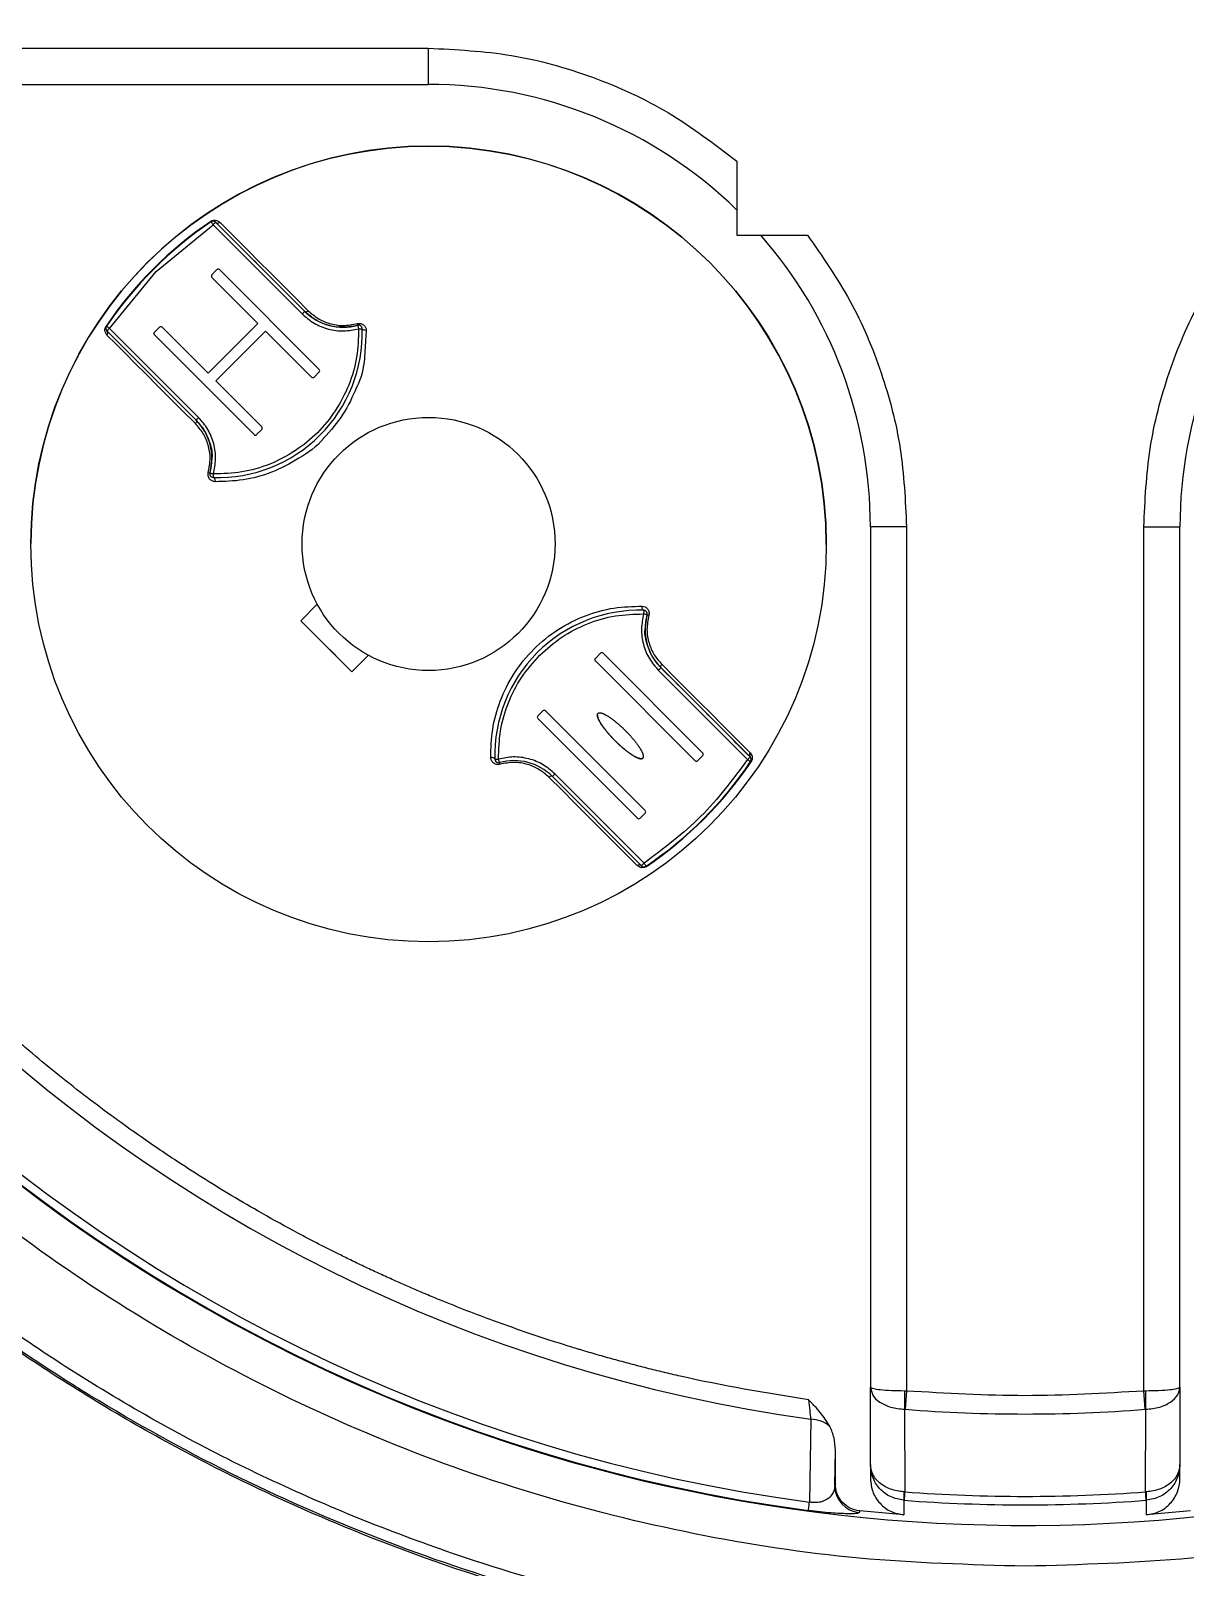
# Model space of a CAD drawing. Header units: millimetres. Extents: x 2160 to 4596, y 811 to 2534.
# Drawn here: x 2819.2 to 2883.1, y 2145.1 to 2230 of the extents above; entities that cross this region are included whole.
import ezdxf

# ---------------------------------------------------------------- set-up
doc = ezdxf.new("R2010")
doc.units = ezdxf.units.MM

msp = doc.modelspace()

# ---------------------------------------------------------------- linework, layer by layer
at = {"color": 7, "linetype": 'Continuous', "lineweight": 25}
for p, q in [((2790.49, 2229.085), (2841.181, 2229.085)), ((2841.181, 2229.085), (2841.181, 2227.085)), ((2790.691, 2227.085), (2841.181, 2227.085)), ((2858.263, 2222.833), (2858.263, 2218.747)), ((2829.171, 2219.485), (2829.157, 2219.505)), ((2829.171, 2219.485), (2829.171, 2219.485)), ((2829.424, 2219.461), (2834.357, 2214.528)), ((2829.424, 2219.461), (2829.424, 2219.461)), ((2826.144, 2216.73), (2829.283, 2219.319)), ((2829.283, 2219.319), (2834.215, 2214.387)), ((2858.263, 2218.747), (2862.164, 2218.747)), ((2823.555, 2213.592), (2826.144, 2216.73)), ((2829.22, 2216.554), (2829.503, 2216.837)), ((2831.766, 2213.867), (2829.22, 2216.412)), ((2829.22, 2216.412), (2829.22, 2216.412)), ((2831.766, 2213.867), (2829.22, 2216.412)), ((2829.644, 2216.837), (2835.16, 2211.321)), ((2834.357, 2214.528), (2834.357, 2214.528)), ((2823.355, 2213.592), (2823.355, 2213.592)), ((2823.389, 2213.704), (2823.369, 2213.718)), ((2823.389, 2213.704), (2823.389, 2213.704)), ((2828.488, 2208.659), (2823.555, 2213.592)), ((2826.038, 2213.372), (2826.321, 2213.655)), ((2826.462, 2213.655), (2829.008, 2211.109)), ((2829.008, 2211.109), (2831.766, 2213.867)), ((2831.766, 2213.867), (2831.766, 2213.867)), ((2837.763, 2213.482), (2837.662, 2211.971)), ((2823.418, 2213.215), (2823.319, 2213.393)), ((2828.346, 2208.518), (2823.414, 2213.45)), ((2831.554, 2207.715), (2826.038, 2213.23)), ((2826.038, 2213.23), (2826.038, 2213.23)), ((2831.554, 2207.715), (2826.038, 2213.23)), ((2832.19, 2213.442), (2829.432, 2210.685)), ((2832.19, 2213.442), (2829.432, 2210.685)), ((2834.736, 2210.897), (2832.19, 2213.442)), ((2832.19, 2213.442), (2832.19, 2213.442)), ((2834.736, 2210.897), (2832.19, 2213.442)), ((2837.538, 2213.328), (2837.538, 2213.328)), ((2835.16, 2211.18), (2834.877, 2210.897)), ((2835.16, 2211.18), (2834.877, 2210.897)), ((2835.16, 2211.18), (2835.16, 2211.18)), ((2829.432, 2210.685), (2831.978, 2208.139)), ((2829.432, 2210.685), (2829.432, 2210.685)), ((2834.736, 2210.897), (2834.736, 2210.897)), ((2834.877, 2210.897), (2834.877, 2210.897)), ((2831.554, 2207.715), (2831.554, 2207.715)), ((2831.978, 2207.998), (2831.695, 2207.715)), ((2831.978, 2207.998), (2831.695, 2207.715)), ((2831.695, 2207.715), (2831.695, 2207.715)), ((2831.978, 2207.998), (2831.978, 2207.998)), ((2829.223, 2206.394), (2829.115, 2205.593)), ((2829.108, 2205.54), (2829.108, 2205.54)), ((2829.302, 2205.34), (2829.308, 2205.54)), ((2865.645, 2202.621), (2865.645, 2155.044)), ((2867.645, 2202.621), (2867.645, 2154.844)), ((2880.767, 2154.844), (2880.767, 2202.621)), ((2882.767, 2155.044), (2882.767, 2202.621)), ((2819.206, 2201.693), (2819.206, 2201.693)), ((2863.206, 2201.646), (2863.206, 2201.646)), ((2834.134, 2197.426), (2835.048, 2198.34)), ((2835.048, 2198.34), (2835.048, 2198.34)), ((2834.134, 2197.426), (2836.963, 2194.598)), ((2853.109, 2197.998), (2853.103, 2197.798)), ((2853.188, 2196.945), (2853.296, 2197.745)), ((2853.303, 2197.798), (2853.303, 2197.798)), ((2850.433, 2195.34), (2850.716, 2195.623)), ((2850.858, 2195.623), (2856.373, 2190.108)), ((2837.876, 2195.511), (2836.963, 2194.598)), ((2836.963, 2194.598), (2837.876, 2195.511)), ((2837.876, 2195.511), (2837.876, 2195.511)), ((2855.949, 2189.684), (2850.433, 2195.199)), ((2850.433, 2195.199), (2850.433, 2195.199)), ((2855.949, 2189.684), (2850.433, 2195.199)), ((2854.065, 2194.82), (2858.997, 2189.888)), ((2854.065, 2194.82), (2854.065, 2194.82)), ((2836.963, 2194.598), (2836.963, 2194.598)), ((2853.923, 2194.679), (2858.856, 2189.746)), ((2847.251, 2192.158), (2847.534, 2192.441)), ((2847.676, 2192.441), (2853.191, 2186.926)), ((2852.767, 2186.502), (2847.251, 2192.017)), ((2847.251, 2192.017), (2847.251, 2192.017)), ((2852.767, 2186.502), (2847.251, 2192.017)), ((2844.873, 2190.01), (2844.873, 2190.01)), ((2855.949, 2189.684), (2855.949, 2189.684)), ((2856.373, 2189.966), (2856.09, 2189.684)), ((2856.373, 2189.966), (2856.09, 2189.684)), ((2856.09, 2189.684), (2856.09, 2189.684)), ((2856.373, 2189.966), (2856.373, 2189.966)), ((2858.994, 2190.123), (2859.1, 2189.932)), ((2858.997, 2189.888), (2858.997, 2189.888)), ((2859.056, 2189.746), (2859.056, 2189.746)), ((2853.128, 2184.019), (2848.196, 2188.951)), ((2859.042, 2189.621), (2859.022, 2189.634)), ((2852.987, 2183.877), (2848.054, 2188.81)), ((2852.767, 2186.502), (2852.767, 2186.502)), ((2853.191, 2186.784), (2852.908, 2186.502)), ((2853.191, 2186.784), (2852.908, 2186.502)), ((2852.908, 2186.502), (2852.908, 2186.502)), ((2853.191, 2186.784), (2853.191, 2186.784)), ((2852.929, 2183.783), (2852.751, 2183.881)), ((2853.24, 2183.853), (2853.254, 2183.833)), ((2865.645, 2155.044), (2865.7, 2154.998)), ((2865.645, 2155.044), (2865.712, 2154.822)), ((2865.645, 2150.764), (2865.645, 2155.044)), ((2867.537, 2154.845), (2867.645, 2154.844)), ((2867.645, 2154.844), (2867.565, 2153.814)), ((2880.767, 2154.844), (2880.875, 2154.845)), ((2880.847, 2153.814), (2880.767, 2154.844)), ((2882.767, 2155.044), (2882.767, 2150.764)), ((2862.359, 2153.271), (2862.277, 2148.684)), ((2867.565, 2153.814), (2867.537, 2153.816)), ((2867.537, 2153.816), (2867.543, 2149.246)), ((2880.875, 2153.816), (2880.847, 2153.814)), ((2880.869, 2149.246), (2880.875, 2153.816)), ((2863.674, 2149.594), (2863.706, 2151.558)), ((2863.706, 2149.688), (2863.706, 2151.558)), ((2865.645, 2150.764), (2865.645, 2149.979)), ((2882.767, 2149.979), (2882.767, 2150.764)), ((2867.543, 2149.246), (2867.497, 2149.249)), ((2880.915, 2149.249), (2880.869, 2149.246)), ((2865.054, 2148.195), (2865.023, 2148.103)), ((2867.498, 2147.981), (2865.054, 2148.195)), ((2867.497, 2148.783), (2867.508, 2148.782)), ((2867.497, 2148.783), (2867.498, 2147.981)), ((2880.903, 2148.782), (2880.915, 2148.783)), ((2880.914, 2147.981), (2880.915, 2148.783)), ((2883.358, 2148.195), (2880.914, 2147.981))]:
    msp.add_line(p, q, dxfattribs=at)
at = {"color": 7, "linetype": 'Continuous', "lineweight": 25, "flags": 128}
for points in [[(2829.171, 2219.485), (2829.173, 2219.482), (2829.179, 2219.473), (2829.19, 2219.457), (2829.204, 2219.437), (2829.221, 2219.412), (2829.24, 2219.383), (2829.261, 2219.352), (2829.283, 2219.319)], [(2829.424, 2219.461), (2829.421, 2219.458), (2829.413, 2219.45), (2829.4, 2219.437), (2829.383, 2219.419), (2829.361, 2219.398), (2829.337, 2219.374), (2829.31, 2219.347), (2829.283, 2219.319)], [(2829.66, 2219.457), (2830.142, 2218.975), (2830.665, 2218.452), (2831.226, 2217.891), (2831.824, 2217.293), (2832.458, 2216.659), (2833.125, 2215.992), (2833.824, 2215.293), (2834.552, 2214.564)], [(2834.357, 2214.528), (2834.354, 2214.526), (2834.346, 2214.518), (2834.333, 2214.504), (2834.315, 2214.487), (2834.294, 2214.465), (2834.269, 2214.441), (2834.243, 2214.414), (2834.215, 2214.387)], [(2834.357, 2214.528), (2834.373, 2214.516), (2834.393, 2214.509), (2834.416, 2214.507), (2834.441, 2214.509), (2834.469, 2214.516), (2834.497, 2214.528), (2834.525, 2214.545), (2834.552, 2214.564)], [(2823.389, 2213.704), (2823.393, 2213.702), (2823.402, 2213.695), (2823.417, 2213.685), (2823.438, 2213.671), (2823.463, 2213.654), (2823.492, 2213.635), (2823.523, 2213.614), (2823.555, 2213.592)], [(2823.414, 2213.45), (2823.416, 2213.453), (2823.424, 2213.461), (2823.438, 2213.474), (2823.455, 2213.492), (2823.477, 2213.513), (2823.501, 2213.538), (2823.528, 2213.564), (2823.555, 2213.592)], [(2837.281, 2213.759), (2837.282, 2213.755), (2837.285, 2213.744), (2837.29, 2213.727), (2837.297, 2213.703), (2837.305, 2213.674), (2837.314, 2213.64), (2837.324, 2213.604), (2837.335, 2213.566)], [(2837.335, 2213.566), (2837.374, 2213.568), (2837.411, 2213.569), (2837.446, 2213.57), (2837.476, 2213.571), (2837.501, 2213.571), (2837.52, 2213.572), (2837.531, 2213.572), (2837.535, 2213.572)], [(2837.763, 2213.482), (2837.72, 2213.48), (2837.679, 2213.483), (2837.64, 2213.49), (2837.605, 2213.501), (2837.576, 2213.515), (2837.554, 2213.533), (2837.54, 2213.552), (2837.535, 2213.572)], [(2828.31, 2208.322), (2827.581, 2209.051), (2826.882, 2209.75), (2826.215, 2210.417), (2825.582, 2211.051), (2824.983, 2211.649), (2824.422, 2212.21), (2823.9, 2212.733), (2823.418, 2213.215)], [(2828.346, 2208.518), (2828.358, 2208.502), (2828.365, 2208.482), (2828.368, 2208.459), (2828.365, 2208.433), (2828.358, 2208.406), (2828.346, 2208.378), (2828.33, 2208.35), (2828.31, 2208.322)], [(2828.346, 2208.518), (2828.349, 2208.521), (2828.357, 2208.529), (2828.37, 2208.542), (2828.388, 2208.559), (2828.409, 2208.581), (2828.434, 2208.605), (2828.46, 2208.632), (2828.488, 2208.659)], [(2829.115, 2205.593), (2829.119, 2205.592), (2829.13, 2205.589), (2829.148, 2205.584), (2829.172, 2205.578), (2829.201, 2205.569), (2829.234, 2205.56), (2829.271, 2205.55), (2829.308, 2205.54)], [(2829.302, 2205.34), (2829.323, 2205.335), (2829.342, 2205.321), (2829.359, 2205.299), (2829.374, 2205.27), (2829.385, 2205.235), (2829.392, 2205.196), (2829.394, 2205.154), (2829.393, 2205.112)], [(2867.645, 2202.621), (2867.255, 2202.621), (2866.88, 2202.621), (2866.534, 2202.621), (2866.231, 2202.621), (2865.982, 2202.621), (2865.797, 2202.621), (2865.683, 2202.621), (2865.645, 2202.621)], [(2880.767, 2202.621), (2881.157, 2202.621), (2881.532, 2202.621), (2881.878, 2202.621), (2882.181, 2202.621), (2882.43, 2202.621), (2882.615, 2202.621), (2882.728, 2202.621), (2882.767, 2202.621)], [(2853.109, 2197.998), (2853.088, 2198.003), (2853.069, 2198.017), (2853.052, 2198.039), (2853.037, 2198.068), (2853.026, 2198.103), (2853.019, 2198.142), (2853.017, 2198.184), (2853.018, 2198.226)], [(2836.963, 2194.598), (2836.61, 2194.951), (2836.256, 2195.304), (2835.903, 2195.658), (2835.549, 2196.012), (2835.195, 2196.366), (2834.841, 2196.72), (2834.487, 2197.073), (2834.134, 2197.426)], [(2853.296, 2197.745), (2853.292, 2197.746), (2853.281, 2197.749), (2853.263, 2197.754), (2853.239, 2197.761), (2853.21, 2197.769), (2853.177, 2197.778), (2853.141, 2197.788), (2853.103, 2197.798)], [(2854.065, 2194.82), (2854.062, 2194.818), (2854.054, 2194.81), (2854.041, 2194.796), (2854.023, 2194.779), (2854.002, 2194.757), (2853.977, 2194.733), (2853.951, 2194.706), (2853.923, 2194.679)], [(2854.065, 2194.82), (2854.053, 2194.836), (2854.046, 2194.856), (2854.043, 2194.879), (2854.046, 2194.905), (2854.053, 2194.932), (2854.065, 2194.96), (2854.081, 2194.989), (2854.101, 2195.016)], [(2854.101, 2195.016), (2854.83, 2194.287), (2855.529, 2193.588), (2856.196, 2192.921), (2856.829, 2192.287), (2857.428, 2191.689), (2857.989, 2191.128), (2858.511, 2190.606), (2858.994, 2190.123)], [(2844.876, 2189.766), (2844.871, 2189.786), (2844.857, 2189.806), (2844.835, 2189.823), (2844.806, 2189.837), (2844.771, 2189.848), (2844.732, 2189.855), (2844.691, 2189.858), (2844.648, 2189.856)], [(2844.876, 2189.766), (2844.88, 2189.766), (2844.891, 2189.766), (2844.91, 2189.767), (2844.935, 2189.768), (2844.965, 2189.768), (2845, 2189.769), (2845.037, 2189.771), (2845.076, 2189.772)], [(2845.13, 2189.579), (2845.129, 2189.583), (2845.126, 2189.594), (2845.121, 2189.611), (2845.114, 2189.635), (2845.106, 2189.665), (2845.097, 2189.698), (2845.087, 2189.734), (2845.076, 2189.772)], [(2858.997, 2189.888), (2858.995, 2189.885), (2858.987, 2189.877), (2858.974, 2189.864), (2858.956, 2189.846), (2858.934, 2189.825), (2858.91, 2189.8), (2858.884, 2189.774), (2858.856, 2189.746)], [(2858.856, 2189.746), (2858.888, 2189.724), (2858.919, 2189.703), (2858.948, 2189.684), (2858.973, 2189.667), (2858.994, 2189.653), (2859.009, 2189.643), (2859.018, 2189.636), (2859.022, 2189.634)], [(2848.054, 2188.81), (2848.038, 2188.822), (2848.018, 2188.829), (2847.995, 2188.832), (2847.97, 2188.829), (2847.942, 2188.822), (2847.914, 2188.81), (2847.886, 2188.794), (2847.859, 2188.774)], [(2848.054, 2188.81), (2848.057, 2188.813), (2848.065, 2188.821), (2848.078, 2188.834), (2848.096, 2188.851), (2848.117, 2188.873), (2848.142, 2188.897), (2848.168, 2188.924), (2848.196, 2188.951)], [(2852.751, 2183.881), (2852.269, 2184.363), (2851.747, 2184.886), (2851.185, 2185.447), (2850.587, 2186.045), (2849.954, 2186.679), (2849.286, 2187.346), (2848.587, 2188.045), (2847.859, 2188.774)], [(2852.987, 2183.877), (2852.99, 2183.88), (2852.998, 2183.888), (2853.011, 2183.901), (2853.028, 2183.919), (2853.05, 2183.94), (2853.074, 2183.965), (2853.101, 2183.991), (2853.128, 2184.019)], [(2853.24, 2183.853), (2853.238, 2183.856), (2853.232, 2183.866), (2853.221, 2183.881), (2853.208, 2183.902), (2853.191, 2183.927), (2853.171, 2183.955), (2853.15, 2183.986), (2853.128, 2184.019)], [(2863.706, 2149.688), (2863.688, 2149.635), (2863.674, 2149.594)], [(2867.543, 2149.246), (2867.536, 2149.148), (2867.529, 2149.06), (2867.523, 2148.983), (2867.519, 2148.918), (2867.515, 2148.864), (2867.512, 2148.824), (2867.51, 2148.796), (2867.508, 2148.782)], [(2880.903, 2148.782), (2880.902, 2148.796), (2880.9, 2148.824), (2880.897, 2148.864), (2880.893, 2148.918), (2880.889, 2148.983), (2880.883, 2149.06), (2880.876, 2149.148), (2880.869, 2149.246)], [(2862.216, 2148.223), (2862.218, 2148.237), (2862.222, 2148.264), (2862.227, 2148.304), (2862.234, 2148.357), (2862.243, 2148.422), (2862.253, 2148.499), (2862.265, 2148.586), (2862.277, 2148.684)]]:
    msp.add_lwpolyline(points, dxfattribs=at)
at = {"color": 7, "linetype": 'Continuous', "lineweight": 25}
for radius in [22, 7]:
    msp.add_circle((2841.206, 2201.669), radius, dxfattribs=at)
for centre, radius, start, end in [((2874.206, 2238.875), 91.48, 295.79271, 180), ((2874.206, 2238.874), 90.341, 353.64897, 186.35103), ((2874.206, 2238.874), 89.875, 353.64897, 186.35103), ((2874.206, 2238.874), 85.319, 353.33017, 186.66983), ((2874.206, 2238.875), 91.48, 180, 290.22656), ((2841.181, 2202.621), 24.464, 45.7131, 90), ((2874.206, 2238.875), 91.441, 188.79238, 262.46584), ((2874.206, 2238.875), 90.976, 188.79238, 262.46584), ((2874.206, 2238.874), 86.42, 189.2043, 262.12076), ((2841.206, 2201.669), 22, 359.93876, 179.93876), ((2841.206, 2201.669), 21.524, 124.039, 145.96101), ((2841.206, 2201.669), 21.5, 124.039, 145.96101), ((2841.206, 2201.669), 21.5, 124.039, 145.96101), ((2829.283, 2219.319), 0.2, 45, 124.039), ((2829.544, 2219.597), 0.182, 228.62275, 309.53632), ((2841.181, 2202.621), 24.464, 0, 41.23805), ((2907.231, 2202.621), 24.464, 138.76195, 180), ((2829.574, 2216.766), 0.1, 45, 135), ((2829.291, 2216.483), 0.1, 135, 225), ((2829.291, 2216.483), 0.1, 179.93876, 225), ((2836.478, 2216.65), 3, 225, 285.53097), ((2823.555, 2213.592), 0.2, 145.96101, 225), ((2826.392, 2213.584), 0.1, 45, 135), ((2829.538, 2213.336), 8, 268.3094, 1.69061), ((2836.601, 2213.653), 0.689, 8.91012, 16.87572), ((2837.335, 2213.566), 0.2, 45, 105.53097), ((2837.335, 2213.566), 0.2, 1.69061, 45), ((2823.277, 2213.331), 0.182, 320.52206, 40.08436), ((2826.109, 2213.301), 0.1, 135, 225), ((2826.109, 2213.301), 0.1, 179.93876, 225), ((2835.089, 2211.25), 0.1, 315, 45), ((2835.089, 2211.25), 0.1, 315, 359.93876), ((2834.806, 2210.968), 0.1, 225, 315), ((2834.806, 2210.968), 0.1, 225, 315), ((2826.225, 2206.397), 3, 344.46904, 45), ((2831.624, 2207.786), 0.1, 225, 315), ((2831.624, 2207.786), 0.1, 225, 315), ((2831.907, 2208.068), 0.1, 315, 45), ((2831.907, 2208.068), 0.1, 315, 359.93876), ((2829.222, 2206.274), 0.689, 253.12457, 261.08826), ((2829.308, 2205.54), 0.2, 164.46904, 225), ((2829.308, 2205.54), 0.2, 225, 268.3094), ((2852.873, 2190.002), 8, 88.3094, 181.69061), ((2853.103, 2197.798), 0.2, 45, 88.3094), ((2856.186, 2196.942), 3, 164.46904, 225), ((2853.103, 2197.798), 0.2, 344.46904, 45), ((2853.189, 2197.065), 0.688, 73.124, 81.09101), ((2850.787, 2195.553), 0.1, 45, 135), ((2850.504, 2195.27), 0.1, 135, 225), ((2850.504, 2195.27), 0.1, 179.93876, 225), ((2847.605, 2192.371), 0.1, 45, 135), ((2847.322, 2192.088), 0.1, 135, 225), ((2847.322, 2192.088), 0.1, 179.93876, 225), ((2845.076, 2189.772), 0.2, 181.69061, 225), ((2845.933, 2186.689), 3, 45, 105.53097), ((2856.019, 2189.754), 0.1, 225, 315), ((2856.019, 2189.754), 0.1, 225, 315), ((2856.302, 2190.037), 0.1, 315, 45), ((2856.302, 2190.037), 0.1, 315, 359.93876), ((2859.134, 2190.008), 0.182, 140.46383, 221.37738), ((2858.856, 2189.746), 0.2, 325.96101, 45), ((2845.076, 2189.772), 0.2, 225, 285.53097), ((2845.81, 2189.686), 0.689, 188.91062, 196.87572), ((2841.206, 2201.669), 21.5, 304.039, 325.96101), ((2841.206, 2201.669), 21.524, 304.039, 325.96101), ((2852.837, 2186.572), 0.1, 225, 315), ((2852.837, 2186.572), 0.1, 225, 315), ((2853.12, 2186.855), 0.1, 315, 45), ((2853.12, 2186.855), 0.1, 315, 359.93876), ((2852.867, 2183.741), 0.182, 49.91552, 129.47781), ((2853.128, 2184.019), 0.2, 225, 304.039), ((2888.873, 2154.33), 21.341, 178.61808, 181.38192), ((2859.539, 2154.33), 21.341, 358.61808, 1.3819), ((2862.275, 2151.501), 1.772, 50.3646, 87.29391), ((2874.206, 2238.874), 85.319, 265.53552, 274.46448), ((2865.174, 2149.596), 1.5, 180.08872, 264.21159), ((2870.206, 2149.016), 2.719, 175.08834, 184.91166), ((2874.206, 2238.874), 89.875, 265.74841, 274.25159), ((2878.206, 2149.016), 2.719, 355.08834, 4.91166), ((2874.206, 2238.874), 90.341, 265.74841, 274.25159)]:
    msp.add_arc(centre, radius, start, end, dxfattribs=at)
for points in [[(2874.206, 2323.161), (2871.243, 2323.071), (2865.318, 2322.89), (2856.529, 2321.435), (2847.936, 2319.13), (2839.635, 2315.915), (2831.718, 2311.85), (2824.273, 2306.972), (2817.382, 2301.338), (2811.123, 2295.01), (2805.565, 2288.058), (2800.77, 2280.56), (2796.79, 2272.599), (2793.671, 2264.264), (2791.442, 2255.645), (2790.151, 2246.843), (2789.727, 2237.944), (2790.235, 2232.038), (2790.49, 2229.085)], [(2957.922, 2229.085), (2958.176, 2232.038), (2958.685, 2237.944), (2958.261, 2246.843), (2956.97, 2255.645), (2954.741, 2264.264), (2951.622, 2272.599), (2947.642, 2280.56), (2942.847, 2288.058), (2937.288, 2295.01), (2931.03, 2301.338), (2924.139, 2306.972), (2916.694, 2311.85), (2908.777, 2315.915), (2900.476, 2319.13), (2891.883, 2321.435), (2883.094, 2322.89), (2877.169, 2323.071), (2874.206, 2323.161)], [(2874.206, 2145.135), (2871.138, 2145.222), (2865.003, 2145.396), (2855.889, 2146.799), (2846.951, 2149.024), (2838.275, 2152.132), (2829.946, 2156.07), (2822.043, 2160.808), (2814.642, 2166.296), (2807.815, 2172.484), (2801.627, 2179.311), (2796.138, 2186.712), (2791.401, 2194.615), (2787.463, 2202.945), (2784.355, 2211.62), (2782.13, 2220.558), (2780.727, 2229.672), (2780.553, 2235.808), (2780.466, 2238.875)], [(2967.946, 2238.875), (2967.859, 2235.808), (2967.685, 2229.672), (2966.282, 2220.558), (2964.057, 2211.62), (2960.949, 2202.945), (2957.011, 2194.615), (2952.274, 2186.712), (2946.785, 2179.311), (2940.597, 2172.484), (2933.77, 2166.296), (2926.369, 2160.808), (2918.466, 2156.07), (2910.137, 2152.132), (2901.461, 2149.024), (2892.523, 2146.799), (2883.409, 2145.396), (2877.274, 2145.222), (2874.206, 2145.135)], [(2841.181, 2229.085), (2842.729, 2229.007), (2845.825, 2228.851), (2850.317, 2227.583), (2854.565, 2225.652), (2857.031, 2223.773), (2858.263, 2222.833)], [(2863.417, 2141.202), (2859.765, 2141.726), (2852.462, 2142.774), (2841.818, 2145.893), (2831.575, 2150.101), (2821.875, 2155.457), (2812.835, 2161.861), (2804.573, 2169.243), (2797.192, 2177.505), (2790.787, 2186.544), (2785.432, 2196.245), (2781.224, 2206.488), (2778.104, 2217.131), (2777.056, 2224.434), (2776.532, 2228.086)], [(2856.874, 2141.404), (2853.58, 2142.091), (2846.991, 2143.463), (2837.439, 2146.784), (2828.256, 2150.988), (2819.553, 2156.124), (2811.416, 2162.113), (2803.931, 2168.901), (2797.176, 2176.414), (2791.221, 2184.576), (2786.123, 2193.301), (2781.958, 2202.502), (2778.679, 2212.069), (2777.334, 2218.663), (2776.662, 2221.96)], [(2834.357, 2214.528), (2833.392, 2215.493), (2831.464, 2217.421), (2830.104, 2218.781), (2829.424, 2219.461)], [(2862.164, 2218.747), (2862.991, 2217.56), (2864.645, 2215.185), (2866.334, 2211.17), (2867.441, 2206.957), (2867.577, 2204.066), (2867.645, 2202.621)], [(2880.767, 2202.621), (2880.835, 2204.066), (2880.971, 2206.957), (2882.077, 2211.17), (2883.767, 2215.185), (2885.421, 2217.56), (2886.248, 2218.747)], [(2858.997, 2189.888), (2858.318, 2190.568), (2856.958, 2191.927), (2855.029, 2193.856), (2854.065, 2194.82)], [(2858.856, 2189.746), (2858.039, 2188.654), (2856.404, 2186.47), (2854.22, 2184.836), (2853.128, 2184.019)], [(2857.178, 2141.456), (2854.264, 2142.043), (2848.437, 2143.219), (2839.942, 2145.972), (2831.713, 2149.419), (2823.842, 2153.619), (2816.342, 2158.464), (2811.748, 2162.239), (2809.452, 2164.126)], [(2867.645, 2154.844), (2869.832, 2154.716), (2874.206, 2154.459), (2878.58, 2154.716), (2880.767, 2154.844)]]:
    msp.add_open_spline(points, degree=3, dxfattribs=at)
for points, knots in [([(2862.232, 2154.331), (2859.852, 2154.721), (2857.161, 2155.163), (2854.201, 2155.862), (2853.281, 2156.089), (2852.364, 2156.326), (2851.45, 2156.573), (2850.539, 2156.831), (2849.901, 2157.019), (2849.296, 2157.201), (2848.246, 2157.524), (2846.665, 2158.042), (2844.883, 2158.674), (2843.338, 2159.257), (2842.094, 2159.752), (2841.064, 2160.18), (2840.272, 2160.518), (2839.484, 2160.864), (2838.7, 2161.218), (2837.919, 2161.58), (2837.373, 2161.839), (2836.855, 2162.09), (2835.789, 2162.61), (2834.091, 2163.483), (2832.08, 2164.592), (2829.886, 2165.873), (2827.652, 2167.273), (2825.581, 2168.675), (2824.338, 2169.56), (2823.276, 2170.335), (2822.111, 2171.21), (2820.588, 2172.411), (2819.322, 2173.457), (2818.309, 2174.323), (2817.54, 2174.997), (2816.779, 2175.68), (2816.027, 2176.373), (2815.282, 2177.074), (2814.769, 2177.569), (2814.315, 2178.013), (2812.848, 2179.462), (2810.478, 2181.976), (2807.489, 2185.526), (2804.884, 2188.958), (2802.563, 2192.36), (2800.306, 2196.026), (2797.52, 2201.107), (2794.465, 2207.95), (2791.663, 2216.286), (2790.534, 2222.029), (2789.97, 2224.9)], [0, 0, 0, 0, 0.066905, 0.07567, 0.084434, 0.093199, 0.101963, 0.110727, 0.119491, 0.120425, 0.128278, 0.149963, 0.166623, 0.180753, 0.195817, 0.203781, 0.211745, 0.219709, 0.227673, 0.235637, 0.243601, 0.24445, 0.251616, 0.276532, 0.297465, 0.315335, 0.34708, 0.370638, 0.384759, 0.389435, 0.407138, 0.425205, 0.443272, 0.452736, 0.4622, 0.471663, 0.481127, 0.490591, 0.500054, 0.500928, 0.50821, 0.557321, 0.596775, 0.636995, 0.676885, 0.711064, 0.756485, 0.837657, 0.918828, 1, 1, 1, 1]), ([(2829.157, 2219.505), (2829.17, 2219.514), (2829.197, 2219.531), (2829.258, 2219.557), (2829.357, 2219.579), (2829.52, 2219.565), (2829.604, 2219.5), (2829.66, 2219.457)], [0, 0, 0, 0, 0.057749, 0.117154, 0.251526, 0.501174, 1, 1, 1, 1]), ([(2829.424, 2219.461), (2829.399, 2219.481), (2829.361, 2219.511), (2829.287, 2219.523), (2829.232, 2219.515), (2829.198, 2219.501), (2829.182, 2219.492), (2829.174, 2219.488), (2829.171, 2219.485)], [0, 0, 0, 0, 0.500032, 0.773163, 0.911126, 0.959646, 0.980448, 1, 1, 1, 1]), ([(2834.215, 2214.387), (2834.426, 2214.206), (2834.854, 2213.837), (2835.655, 2213.522), (2836.508, 2213.402), (2837.063, 2213.512), (2837.335, 2213.566)], [0, 0, 0, 0, 0.245589, 0.5, 0.754411, 1, 1, 1, 1]), ([(2837.281, 2213.759), (2837.009, 2213.707), (2836.448, 2213.599), (2835.645, 2213.736), (2834.917, 2214.042), (2834.551, 2214.36), (2834.357, 2214.528)], [0, 0, 0, 0, 0.2426639, 0.4999333, 0.7349896, 1, 1, 1, 1]), ([(2834.552, 2214.564), (2834.719, 2214.419), (2835.053, 2214.126), (2835.714, 2213.839), (2836.472, 2213.704), (2836.998, 2213.803), (2837.26, 2213.852)], [0, 0, 0, 0, 0.24976, 0.500155, 0.750188, 1, 1, 1, 1]), ([(2823.319, 2213.393), (2823.316, 2213.397), (2823.295, 2213.433), (2823.297, 2213.518), (2823.318, 2213.617), (2823.344, 2213.677), (2823.361, 2213.704), (2823.369, 2213.718)], [0, 0, 0, 0, 0.064166, 0.529622, 0.780974, 0.892035, 1, 1, 1, 1]), ([(2837.335, 2213.566), (2837.32, 2213.042), (2837.289, 2211.981), (2836.835, 2210.438), (2836.099, 2209.016), (2835.091, 2207.784), (2833.858, 2206.776), (2832.437, 2206.039), (2830.894, 2205.586), (2829.833, 2205.555), (2829.308, 2205.54)], [0, 0, 0, 0, 0.123694, 0.25, 0.376306, 0.5, 0.623694, 0.75, 0.876306, 1, 1, 1, 1]), ([(2837.26, 2213.852), (2837.292, 2213.859), (2837.356, 2213.872), (2837.452, 2213.861), (2837.541, 2213.831), (2837.641, 2213.766), (2837.737, 2213.651), (2837.754, 2213.538), (2837.763, 2213.482)], [0, 0, 0, 0, 0.123692, 0.250213, 0.373441, 0.501044, 0.749966, 1, 1, 1, 1]), ([(2837.535, 2213.572), (2837.534, 2213.581), (2837.532, 2213.608), (2837.516, 2213.658), (2837.481, 2213.708), (2837.43, 2213.745), (2837.38, 2213.763), (2837.33, 2213.769), (2837.297, 2213.762), (2837.281, 2213.759)], [0, 0, 0, 0, 0.085805, 0.25106, 0.500516, 0.655876, 0.788505, 0.901538, 1, 1, 1, 1]), ([(2837.662, 2211.971), (2837.661, 2211.957), (2837.627, 2211.426), (2837.488, 2210.851), (2837.23, 2210.341), (2837.226, 2210.334)], [0, 0, 0, 0, 0.026888, 0.987039, 1, 1, 1, 1]), ([(2837.226, 2210.334), (2837.001, 2209.822), (2836.552, 2208.8), (2835.785, 2207.941), (2835.402, 2207.513)], [0, 0, 0, 0, 0.5014689, 1, 1, 1, 1]), ([(2828.346, 2208.518), (2828.516, 2208.324), (2828.836, 2207.958), (2829.125, 2207.229), (2829.264, 2206.69), (2829.224, 2206.398), (2829.223, 2206.394)], [0, 0, 0, 0, 0.348132, 0.656893, 0.994853, 1, 1, 1, 1]), ([(2829.308, 2205.54), (2829.362, 2205.812), (2829.472, 2206.367), (2829.353, 2207.219), (2829.038, 2208.02), (2828.669, 2208.449), (2828.488, 2208.659)], [0, 0, 0, 0, 0.245589, 0.5, 0.754411, 1, 1, 1, 1]), ([(2829.022, 2205.615), (2829.072, 2205.877), (2829.171, 2206.402), (2829.035, 2207.161), (2828.748, 2207.822), (2828.456, 2208.156), (2828.31, 2208.322)], [0, 0, 0, 0, 0.2498124, 0.4998445, 0.7502398, 1, 1, 1, 1]), ([(2835.402, 2207.513), (2835.397, 2207.506), (2835.03, 2207.049), (2834.044, 2206.366), (2832.541, 2205.581), (2830.937, 2205.15), (2829.908, 2205.124), (2829.393, 2205.112)], [0, 0, 0, 0, 0.0036459, 0.252446, 0.5014447, 0.7503042, 1, 1, 1, 1]), ([(2829.393, 2205.112), (2829.336, 2205.12), (2829.223, 2205.138), (2829.109, 2205.233), (2829.044, 2205.333), (2829.014, 2205.422), (2829.002, 2205.518), (2829.016, 2205.583), (2829.022, 2205.615)], [0, 0, 0, 0, 0.2496018, 0.4982962, 0.6255893, 0.7486287, 0.8757219, 1, 1, 1, 1]), ([(2844.648, 2189.856), (2844.66, 2190.371), (2844.685, 2191.4), (2845.121, 2192.996), (2845.883, 2194.525), (2846.981, 2195.891), (2848.346, 2196.99), (2849.876, 2197.753), (2851.473, 2198.19), (2852.502, 2198.214), (2853.018, 2198.226)], [0, 0, 0, 0, 0.125198, 0.2499957, 0.3751716, 0.4997698, 0.6246825, 0.749695, 0.8746376, 1, 1, 1, 1]), ([(2853.018, 2198.226), (2853.075, 2198.218), (2853.188, 2198.201), (2853.302, 2198.105), (2853.367, 2198.005), (2853.397, 2197.916), (2853.409, 2197.82), (2853.395, 2197.756), (2853.389, 2197.724)], [0, 0, 0, 0, 0.249602, 0.498296, 0.625589, 0.748629, 0.875722, 1, 1, 1, 1]), ([(2847.357, 2195.517), (2847.75, 2195.867), (2848.543, 2196.572), (2849.977, 2197.296), (2851.517, 2197.753), (2852.578, 2197.783), (2853.103, 2197.798)], [0, 0, 0, 0, 0.247388, 0.5, 0.752612, 1, 1, 1, 1]), ([(2853.103, 2197.798), (2853.049, 2197.526), (2852.939, 2196.972), (2853.058, 2196.119), (2853.374, 2195.318), (2853.742, 2194.889), (2853.923, 2194.679)], [0, 0, 0, 0, 0.245589, 0.5, 0.754411, 1, 1, 1, 1]), ([(2853.296, 2197.745), (2853.299, 2197.76), (2853.305, 2197.794), (2853.3, 2197.844), (2853.282, 2197.894), (2853.245, 2197.945), (2853.194, 2197.98), (2853.144, 2197.996), (2853.118, 2197.998), (2853.109, 2197.998)], [0, 0, 0, 0, 0.0985259, 0.2116632, 0.3444444, 0.5000064, 0.7493767, 0.9135439, 1, 1, 1, 1]), ([(2853.389, 2197.724), (2853.339, 2197.461), (2853.24, 2196.936), (2853.376, 2196.177), (2853.663, 2195.516), (2853.955, 2195.183), (2854.101, 2195.016)], [0, 0, 0, 0, 0.249812, 0.499845, 0.75024, 1, 1, 1, 1]), ([(2854.065, 2194.82), (2853.895, 2195.014), (2853.575, 2195.381), (2853.286, 2196.109), (2853.147, 2196.648), (2853.187, 2196.94), (2853.188, 2196.945)], [0, 0, 0, 0, 0.348132, 0.656893, 0.994853, 1, 1, 1, 1]), ([(2845.076, 2189.772), (2845.091, 2190.297), (2845.121, 2191.358), (2845.579, 2192.898), (2846.302, 2194.332), (2847.008, 2195.125), (2847.357, 2195.517)], [0, 0, 0, 0, 0.247388, 0.5, 0.752612, 1, 1, 1, 1]), ([(2853.05, 2189.825), (2853.041, 2189.818), (2853.02, 2189.802), (2852.967, 2189.79), (2852.911, 2189.795), (2852.856, 2189.808), (2852.813, 2189.821), (2852.77, 2189.837), (2852.729, 2189.855), (2852.688, 2189.874), (2852.647, 2189.895), (2852.594, 2189.923), (2852.542, 2189.954), (2852.478, 2189.993), (2852.427, 2190.026), (2852.365, 2190.068), (2852.303, 2190.111), (2852.23, 2190.165), (2852.158, 2190.22), (2852.087, 2190.276), (2852.017, 2190.333), (2851.948, 2190.392), (2851.88, 2190.451), (2851.812, 2190.511), (2851.723, 2190.592), (2851.635, 2190.675), (2851.549, 2190.76), (2851.485, 2190.824), (2851.422, 2190.889), (2851.339, 2190.976), (2851.258, 2191.065), (2851.178, 2191.156), (2851.119, 2191.224), (2851.061, 2191.294), (2851.004, 2191.364), (2850.949, 2191.435), (2850.894, 2191.508), (2850.841, 2191.581), (2850.798, 2191.643), (2850.757, 2191.706), (2850.725, 2191.757), (2850.694, 2191.809), (2850.664, 2191.861), (2850.635, 2191.914), (2850.609, 2191.969), (2850.594, 2192.003), (2850.58, 2192.038), (2850.57, 2192.067), (2850.559, 2192.103), (2850.546, 2192.154), (2850.539, 2192.213), (2850.551, 2192.269), (2850.567, 2192.29), (2850.575, 2192.3)], [0, 0, 0, 0, 0.009206, 0.021042, 0.042226, 0.054406, 0.066579, 0.07875, 0.090919, 0.103087, 0.115254, 0.127421, 0.151759, 0.163926, 0.188261, 0.200427, 0.224762, 0.249095, 0.273429, 0.297762, 0.322096, 0.346429, 0.370762, 0.395095, 0.419428, 0.468097, 0.49243, 0.516763, 0.541096, 0.565429, 0.614098, 0.638431, 0.662764, 0.687097, 0.711431, 0.735764, 0.760098, 0.784431, 0.808766, 0.820932, 0.845267, 0.857434, 0.869601, 0.89394, 0.906108, 0.918276, 0.92436, 0.93653, 0.942614, 0.954789, 0.979347, 0.989891, 1, 1, 1, 1]), ([(2850.575, 2192.3), (2850.584, 2192.307), (2850.604, 2192.323), (2850.657, 2192.335), (2850.713, 2192.33), (2850.768, 2192.317), (2850.812, 2192.303), (2850.854, 2192.288), (2850.896, 2192.27), (2850.937, 2192.251), (2850.977, 2192.23), (2851.03, 2192.202), (2851.082, 2192.171), (2851.147, 2192.132), (2851.197, 2192.099), (2851.26, 2192.057), (2851.321, 2192.014), (2851.394, 2191.96), (2851.466, 2191.905), (2851.537, 2191.849), (2851.607, 2191.792), (2851.676, 2191.733), (2851.745, 2191.674), (2851.812, 2191.614), (2851.901, 2191.533), (2851.989, 2191.45), (2852.075, 2191.365), (2852.139, 2191.301), (2852.202, 2191.236), (2852.285, 2191.149), (2852.367, 2191.06), (2852.446, 2190.969), (2852.505, 2190.901), (2852.563, 2190.831), (2852.62, 2190.761), (2852.676, 2190.689), (2852.73, 2190.617), (2852.783, 2190.544), (2852.826, 2190.482), (2852.867, 2190.419), (2852.9, 2190.368), (2852.931, 2190.316), (2852.961, 2190.264), (2852.989, 2190.211), (2853.015, 2190.156), (2853.03, 2190.122), (2853.044, 2190.087), (2853.054, 2190.058), (2853.065, 2190.022), (2853.079, 2189.971), (2853.085, 2189.912), (2853.073, 2189.856), (2853.057, 2189.835), (2853.05, 2189.825)], [0, 0, 0, 0, 0.009206, 0.021042, 0.042226, 0.054406, 0.066579, 0.07875, 0.090919, 0.103087, 0.115254, 0.127421, 0.151759, 0.163926, 0.188261, 0.200427, 0.224762, 0.249095, 0.273429, 0.297762, 0.322096, 0.346429, 0.370762, 0.395095, 0.419428, 0.468097, 0.49243, 0.516763, 0.541096, 0.565429, 0.614098, 0.638431, 0.662764, 0.687097, 0.711431, 0.735764, 0.760098, 0.784431, 0.808766, 0.820932, 0.845267, 0.857434, 0.869601, 0.89394, 0.906108, 0.918276, 0.92436, 0.93653, 0.942614, 0.954789, 0.979347, 0.989891, 1, 1, 1, 1]), ([(2850.545, 2192.203), (2850.546, 2192.186), (2850.546, 2192.153), (2850.558, 2192.106), (2850.571, 2192.063), (2850.587, 2192.021), (2850.605, 2191.979), (2850.624, 2191.938), (2850.644, 2191.898), (2850.673, 2191.845), (2850.703, 2191.792), (2850.743, 2191.728), (2850.771, 2191.684), (2850.801, 2191.64), (2850.822, 2191.609), (2850.848, 2191.572), (2850.87, 2191.541), (2850.892, 2191.511), (2850.915, 2191.481), (2850.942, 2191.444), (2850.97, 2191.409), (2850.998, 2191.373), (2851.026, 2191.338), (2851.054, 2191.303), (2851.083, 2191.268), (2851.112, 2191.233), (2851.141, 2191.198), (2851.181, 2191.153), (2851.22, 2191.107), (2851.261, 2191.062), (2851.291, 2191.029), (2851.322, 2190.996), (2851.363, 2190.951), (2851.404, 2190.908), (2851.446, 2190.864), (2851.478, 2190.832), (2851.509, 2190.8), (2851.552, 2190.757), (2851.595, 2190.715), (2851.638, 2190.673), (2851.671, 2190.641), (2851.704, 2190.61), (2851.737, 2190.58), (2851.781, 2190.539), (2851.826, 2190.498), (2851.871, 2190.458), (2851.905, 2190.429), (2851.94, 2190.399), (2851.974, 2190.37), (2852.009, 2190.341), (2852.044, 2190.312), (2852.079, 2190.283), (2852.114, 2190.255), (2852.149, 2190.227), (2852.185, 2190.199), (2852.221, 2190.172), (2852.257, 2190.145), (2852.294, 2190.118), (2852.331, 2190.092), (2852.368, 2190.066), (2852.405, 2190.041), (2852.456, 2190.007), (2852.507, 2189.975), (2852.558, 2189.944), (2852.611, 2189.914), (2852.664, 2189.886), (2852.718, 2189.86), (2852.753, 2189.845), (2852.788, 2189.831), (2852.816, 2189.82), (2852.852, 2189.809), (2852.904, 2189.796), (2852.963, 2189.79), (2853.019, 2189.801), (2853.04, 2189.817), (2853.05, 2189.825)], [0, 0, 0, 0, 0.014584, 0.027115, 0.03964, 0.052161, 0.064681, 0.0772, 0.089719, 0.102237, 0.127277, 0.139795, 0.164832, 0.171091, 0.183609, 0.196126, 0.208644, 0.214902, 0.22742, 0.239937, 0.252455, 0.264972, 0.27749, 0.290007, 0.302525, 0.315042, 0.327559, 0.340077, 0.365112, 0.377629, 0.390147, 0.402664, 0.415182, 0.440217, 0.452734, 0.465252, 0.477769, 0.490286, 0.515321, 0.527839, 0.540356, 0.552874, 0.565391, 0.577908, 0.602944, 0.615461, 0.627978, 0.640496, 0.653013, 0.665531, 0.678048, 0.690566, 0.703083, 0.7156, 0.728118, 0.740635, 0.753153, 0.76567, 0.778188, 0.790705, 0.803223, 0.815741, 0.840778, 0.853296, 0.865814, 0.890855, 0.903374, 0.915893, 0.922153, 0.934674, 0.940933, 0.95346, 0.978726, 0.989579, 1, 1, 1, 1]), ([(2845.151, 2189.486), (2845.119, 2189.479), (2845.055, 2189.466), (2844.959, 2189.477), (2844.87, 2189.507), (2844.77, 2189.572), (2844.674, 2189.687), (2844.657, 2189.8), (2844.648, 2189.856)], [0, 0, 0, 0, 0.123692, 0.250213, 0.373441, 0.501044, 0.749966, 1, 1, 1, 1]), ([(2848.196, 2188.951), (2847.985, 2189.132), (2847.557, 2189.501), (2846.756, 2189.816), (2845.903, 2189.936), (2845.349, 2189.826), (2845.076, 2189.772)], [0, 0, 0, 0, 0.245589, 0.5, 0.754411, 1, 1, 1, 1]), ([(2859.1, 2189.932), (2859.106, 2189.889), (2859.116, 2189.822), (2859.093, 2189.722), (2859.067, 2189.661), (2859.05, 2189.634), (2859.042, 2189.621)], [0, 0, 0, 0, 0.49737, 0.765957, 0.884632, 1, 1, 1, 1]), ([(2847.859, 2188.774), (2847.692, 2188.92), (2847.358, 2189.212), (2846.698, 2189.499), (2845.939, 2189.634), (2845.414, 2189.535), (2845.151, 2189.486)], [0, 0, 0, 0, 0.2497602, 0.5001555, 0.7501876, 1, 1, 1, 1]), ([(2853.254, 2183.833), (2853.241, 2183.825), (2853.214, 2183.808), (2853.153, 2183.781), (2853.055, 2183.761), (2852.97, 2183.759), (2852.934, 2183.78), (2852.929, 2183.783)], [0, 0, 0, 0, 0.107574, 0.218232, 0.46854, 0.933582, 1, 1, 1, 1]), ([(2865.7, 2154.998), (2865.74, 2154.985), (2865.841, 2154.952), (2866.196, 2154.901), (2866.79, 2154.857), (2867.293, 2154.849), (2867.537, 2154.845)], [0, 0, 0, 0, 0.160391, 0.409006, 0.713334, 1, 1, 1, 1]), ([(2880.875, 2154.845), (2881.118, 2154.849), (2881.621, 2154.857), (2882.219, 2154.9), (2882.563, 2154.952), (2882.736, 2154.999), (2882.756, 2155.028), (2882.767, 2155.044)], [0, 0, 0, 0, 0.242074, 0.499088, 0.709022, 0.844475, 1, 1, 1, 1]), ([(2880.875, 2153.816), (2881.134, 2153.843), (2881.648, 2153.896), (2882.27, 2154.192), (2882.687, 2154.589), (2882.741, 2154.893), (2882.767, 2155.044)], [0, 0, 0, 0, 0.257797, 0.5102609, 0.7566206, 1, 1, 1, 1]), ([(2862.359, 2153.271), (2862.343, 2153.428), (2862.309, 2153.743), (2862.258, 2154.135), (2862.232, 2154.331)], [0, 0, 0, 0, 0.498002, 1, 1, 1, 1]), ([(2863.406, 2152.865), (2863.239, 2153.132), (2862.989, 2153.532), (2862.617, 2153.936), (2862.416, 2154.144), (2862.311, 2154.25), (2862.257, 2154.306), (2862.239, 2154.324), (2862.234, 2154.329), (2862.232, 2154.331)], [0, 0, 0, 0, 0.4993103, 0.7495576, 0.8718956, 0.9598674, 0.9876457, 0.9957508, 1, 1, 1, 1]), ([(2865.712, 2154.822), (2865.728, 2154.747), (2865.777, 2154.521), (2866.148, 2154.194), (2866.762, 2153.896), (2867.277, 2153.843), (2867.537, 2153.816)], [0, 0, 0, 0, 0.138516, 0.419018, 0.706474, 1, 1, 1, 1]), ([(2863.706, 2151.558), (2863.695, 2151.785), (2863.672, 2152.239), (2863.494, 2152.657), (2863.406, 2152.865)], [0, 0, 0, 0, 0.501105, 1, 1, 1, 1]), ([(2867.497, 2149.249), (2867.241, 2149.285), (2866.736, 2149.358), (2866.129, 2149.724), (2865.722, 2150.209), (2865.671, 2150.58), (2865.645, 2150.764)], [0, 0, 0, 0, 0.2578222, 0.5102459, 0.7566012, 1, 1, 1, 1]), ([(2867.497, 2148.783), (2867.241, 2148.831), (2866.736, 2148.926), (2866.129, 2149.405), (2865.722, 2150.039), (2865.671, 2150.524), (2865.645, 2150.764)], [0, 0, 0, 0, 0.2578222, 0.5102459, 0.7566012, 1, 1, 1, 1]), ([(2882.767, 2150.764), (2882.741, 2150.58), (2882.69, 2150.209), (2882.283, 2149.724), (2881.676, 2149.358), (2881.171, 2149.285), (2880.915, 2149.249)], [0, 0, 0, 0, 0.243399, 0.489754, 0.742178, 1, 1, 1, 1]), ([(2882.767, 2150.764), (2882.741, 2150.524), (2882.69, 2150.039), (2882.283, 2149.405), (2881.676, 2148.926), (2881.171, 2148.831), (2880.915, 2148.783)], [0, 0, 0, 0, 0.243399, 0.489754, 0.742178, 1, 1, 1, 1]), ([(2865.645, 2149.979), (2865.672, 2149.728), (2865.727, 2149.228), (2866.155, 2148.578), (2866.767, 2148.113), (2867.262, 2148.024), (2867.498, 2147.981)], [0, 0, 0, 0, 0.250413, 0.500189, 0.760934, 1, 1, 1, 1]), ([(2880.914, 2147.981), (2881.15, 2148.024), (2881.644, 2148.113), (2882.262, 2148.578), (2882.639, 2149.178), (2882.758, 2149.67), (2882.765, 2149.919), (2882.767, 2149.979)], [0, 0, 0, 0, 0.2390187, 0.4997552, 0.7494186, 0.939689, 1, 1, 1, 1]), ([(2863.674, 2149.594), (2863.67, 2149.553), (2863.653, 2149.335), (2863.515, 2149.029), (2863.205, 2148.795), (2863.026, 2148.729), (2863.018, 2148.726), (2862.99, 2148.717), (2862.887, 2148.685), (2862.718, 2148.655), (2862.48, 2148.653), (2862.345, 2148.674), (2862.277, 2148.684)], [0, 0, 0, 0, 0.0938433, 0.4997809, 0.7491368, 0.7495324, 0.7524039, 0.7601218, 0.7883567, 0.8879299, 0.9439491, 1, 1, 1, 1]), ([(2865.054, 2148.195), (2864.876, 2148.232), (2864.514, 2148.308), (2864.09, 2148.642), (2863.846, 2149.016), (2863.727, 2149.367), (2863.713, 2149.578), (2863.706, 2149.688)], [0, 0, 0, 0, 0.246443, 0.49945, 0.712469, 0.849556, 1, 1, 1, 1]), ([(2865.023, 2148.103), (2864.988, 2148.082), (2864.921, 2148.042), (2864.481, 2148.033), (2863.975, 2148.051), (2863.473, 2148.085), (2862.881, 2148.139), (2862.435, 2148.195), (2862.216, 2148.223)], [0, 0, 0, 0, 0.259348, 0.499082, 0.628512, 0.7489, 0.876507, 1, 1, 1, 1])]:
    msp.add_open_spline(points, degree=3, knots=knots, dxfattribs=at)

doc.saveas('drawing.dxf')
